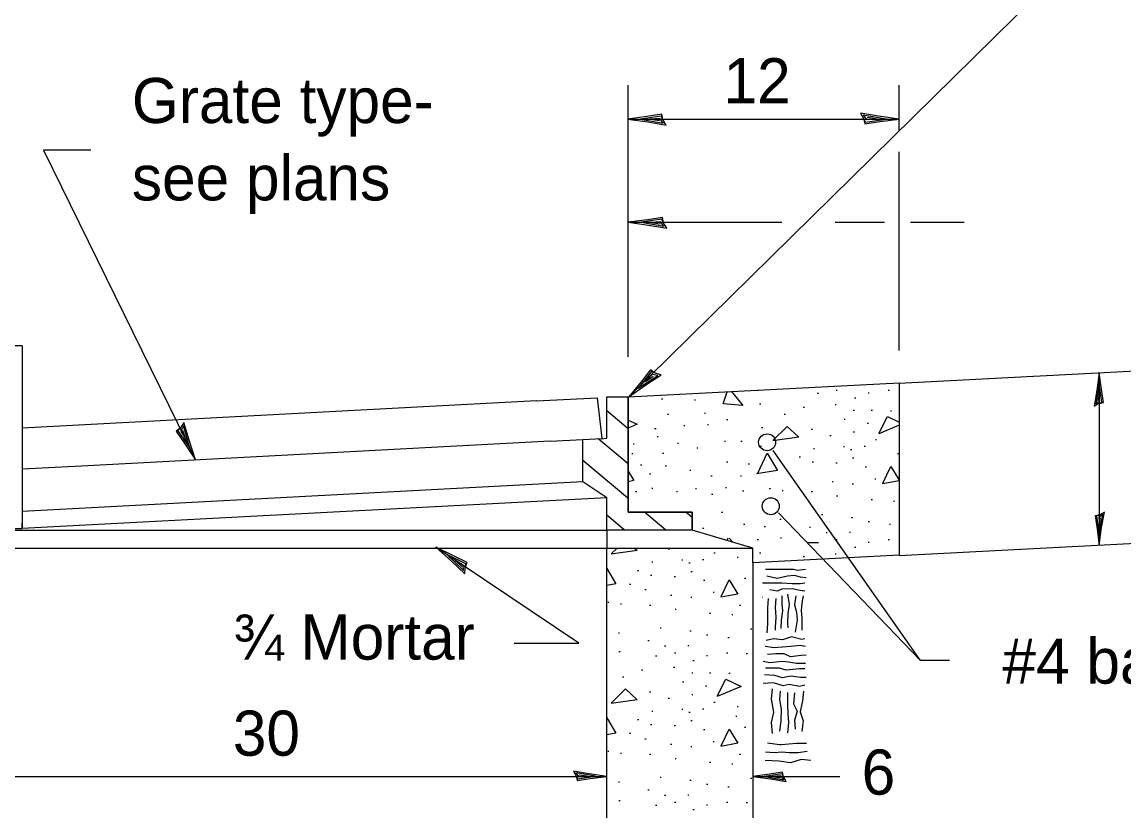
# Model space of a CAD drawing. Extents: x 0 to 2.83, y 0 to 1.83.
# Drawn here: x 2.1717 to 2.4565, y 1.2779 to 1.482 of the extents above; entities that cross this region are included whole.
import ezdxf

# ---------------------------------------------------------------- set-up
doc = ezdxf.new("R2010")
doc.units = 0
for name, color, linetype in [('RD_Pr_Roadway_Dimensions', 7, 'Continuous'), ('RD_Pr_Roadway_Notes', 7, 'Continuous'), ('SH_General_Details', 7, 'Continuous')]:
    doc.layers.add(name, color=color, linetype=linetype)

msp = doc.modelspace()

# ---------------------------------------------------------------- linework, layer by layer
at = {"layer": 'RD_Pr_Roadway_Dimensions'}
for p, q in [((2.32832, 1.39535), (2.32832, 1.46563)), ((2.3984, 1.45382), (2.3984, 1.46563)), ((2.32815, 1.45688), (2.3984, 1.45688)), ((2.3984, 1.39701), (2.3984, 1.44837)), ((2.45012, 1.39122), (2.45012, 1.34664)), ((2.13364, 1.28688), (2.32252, 1.28688)), ((2.3606, 1.28688), (2.38306, 1.28688))]:
    msp.add_line(p, q, dxfattribs=at)
for points in [[(2.38922, 1.45701), (2.38953, 1.45564), (2.39341, 1.45623), (2.3984, 1.45688), (2.39307, 1.45761), (2.3884, 1.45843), (2.38922, 1.45701), (2.38963, 1.45611), (2.39505, 1.45689), (2.38913, 1.45793), (2.39, 1.45676), (2.39249, 1.45692), (2.3901, 1.45728)], [(2.33733, 1.45675), (2.33702, 1.45812), (2.33314, 1.45753), (2.32815, 1.45688), (2.33348, 1.45615), (2.33815, 1.45533), (2.33733, 1.45675), (2.33692, 1.45765), (2.3315, 1.45687), (2.33742, 1.45583), (2.33655, 1.457), (2.33406, 1.45684), (2.33645, 1.45648)], [(2.45, 1.38334), (2.45118, 1.3836), (2.45067, 1.38693), (2.45011, 1.39123), (2.44949, 1.38665), (2.44878, 1.38264), (2.45, 1.38334), (2.45078, 1.38369), (2.45011, 1.38834), (2.44922, 1.38325), (2.45022, 1.38401), (2.45008, 1.38615), (2.44977, 1.38409)], [(2.45023, 1.35452), (2.44906, 1.35426), (2.44957, 1.35093), (2.45012, 1.34663), (2.45074, 1.35121), (2.45145, 1.35522), (2.45023, 1.35452), (2.44945, 1.35417), (2.45012, 1.34952), (2.45101, 1.3546), (2.45001, 1.35385), (2.45015, 1.35171), (2.45046, 1.35377)], [(2.31492, 1.287), (2.31518, 1.28582), (2.31851, 1.28633), (2.32281, 1.28688), (2.31823, 1.28751), (2.31421, 1.28821), (2.31492, 1.287), (2.31527, 1.28622), (2.31992, 1.28689), (2.31483, 1.28778), (2.31559, 1.28678), (2.31773, 1.28691), (2.31567, 1.28723)], [(2.36849, 1.28676), (2.36822, 1.28794), (2.3649, 1.28743), (2.3606, 1.28688), (2.36518, 1.28625), (2.36919, 1.28555), (2.36849, 1.28676), (2.36814, 1.28754), (2.36349, 1.28687), (2.36857, 1.28598), (2.36782, 1.28698), (2.36568, 1.28685), (2.36773, 1.28653)]]:
    msp.add_lwpolyline(points, dxfattribs=at)
at = {"layer": 'RD_Pr_Roadway_Notes'}
for p, q in [((2.53295, 1.58632), (2.3285, 1.38501)), ((2.18944, 1.44886), (2.17722, 1.44886)), ((2.17722, 1.44886), (2.21655, 1.36871)), ((2.32832, 1.4302), (2.36809, 1.4302)), ((2.38188, 1.4302), (2.39458, 1.4302)), ((2.40134, 1.4302), (2.41523, 1.4302)), ((2.40388, 1.31688), (2.36587, 1.37116)), ((2.40388, 1.31688), (2.36724, 1.35503)), ((2.31557, 1.32135), (2.27867, 1.34614)), ((2.29889, 1.32135), (2.31557, 1.32135)), ((2.41138, 1.31688), (2.40388, 1.31688))]:
    msp.add_line(p, q, dxfattribs=at)
for points in [[(2.3375, 1.43007), (2.3372, 1.43144), (2.33331, 1.43085), (2.32832, 1.4302), (2.33365, 1.42947), (2.33832, 1.42865), (2.3375, 1.43007), (2.33709, 1.43097), (2.33168, 1.43019), (2.3376, 1.42915), (2.33672, 1.43032), (2.33424, 1.43016), (2.33663, 1.4298)], [(2.33529, 1.3912), (2.33412, 1.39199), (2.3317, 1.3889), (2.3285, 1.38501), (2.33289, 1.38813), (2.33685, 1.39072), (2.33529, 1.3912), (2.33437, 1.39158), (2.33095, 1.3873), (2.33598, 1.39059), (2.33454, 1.39085), (2.33284, 1.38903), (2.33483, 1.3904)], [(2.21262, 1.37701), (2.21153, 1.37613), (2.21377, 1.37291), (2.21655, 1.36871), (2.21486, 1.37382), (2.21353, 1.37837), (2.21262, 1.37701), (2.21199, 1.37625), (2.21508, 1.37173), (2.2134, 1.3775), (2.21274, 1.3762), (2.21398, 1.37404), (2.21325, 1.37635)], [(2.28622, 1.34091), (2.28673, 1.34221), (2.28317, 1.34389), (2.27867, 1.34614), (2.28269, 1.34256), (2.28611, 1.33927), (2.28622, 1.34091), (2.28638, 1.34189), (2.28145, 1.34426), (2.28579, 1.34009), (2.28571, 1.34155), (2.28356, 1.34281), (2.28534, 1.34117)]]:
    msp.add_lwpolyline(points, dxfattribs=at)
at = {"layer": 'SH_General_Details'}
for p, q in [((2.17168, 1.39821), (2.16601, 1.39821)), ((2.17168, 1.39821), (2.17168, 1.39815)), ((2.17168, 1.39821), (2.17168, 1.37585)), ((2.52881, 1.39535), (2.3984, 1.38851)), ((2.32832, 1.385), (2.3984, 1.38868)), ((2.3984, 1.38868), (2.3984, 1.34409)), ((2.30466, 1.38398), (2.32038, 1.38481)), ((2.32038, 1.38481), (2.32152, 1.37426)), ((2.3228, 1.37439), (2.3228, 1.385)), ((2.3228, 1.385), (2.32832, 1.385)), ((2.32832, 1.385), (2.32832, 1.3552)), ((2.32832, 1.3552), (2.32832, 1.385)), ((2.337, 1.38454), (2.3373, 1.38454)), ((2.34548, 1.3843), (2.34578, 1.3843)), ((2.36173, 1.38675), (2.36203, 1.38675)), ((2.37721, 1.38597), (2.37751, 1.38597)), ((2.38211, 1.38675), (2.38241, 1.38675)), ((2.38686, 1.38481), (2.38716, 1.38481)), ((2.39035, 1.38604), (2.39065, 1.38604)), ((2.39557, 1.38675), (2.39587, 1.38675)), ((2.30466, 1.38398), (2.17168, 1.37693)), ((2.27102, 1.38195), (2.27102, 1.38195)), ((2.28788, 1.38277), (2.28788, 1.38277)), ((2.30481, 1.38366), (2.30481, 1.38366)), ((2.36231, 1.38326), (2.36261, 1.38326)), ((2.3736, 1.38236), (2.3739, 1.38236)), ((2.38185, 1.38307), (2.38215, 1.38307)), ((2.38654, 1.38159), (2.38684, 1.38159)), ((2.39118, 1.38159), (2.39148, 1.38159)), ((2.39615, 1.38146), (2.39645, 1.38146)), ((2.22037, 1.37934), (2.22037, 1.37934)), ((2.23722, 1.38023), (2.23722, 1.38023)), ((2.25416, 1.38106), (2.25416, 1.38106)), ((2.33854, 1.3806), (2.33884, 1.3806)), ((2.34806, 1.38081), (2.34836, 1.38081)), ((2.3538, 1.37914), (2.3541, 1.37914)), ((2.3687, 1.38055), (2.369, 1.38055)), ((2.38418, 1.37926), (2.38448, 1.37926)), ((2.17168, 1.37693), (2.17168, 1.37693)), ((2.17168, 1.37585), (2.17168, 1.35247)), ((2.18657, 1.37763), (2.18657, 1.37763)), ((2.20351, 1.37852), (2.20351, 1.37852)), ((2.33514, 1.37685), (2.33559, 1.37685)), ((2.34271, 1.37759), (2.34301, 1.37759)), ((2.34883, 1.37785), (2.34913, 1.37785)), ((2.36283, 1.37707), (2.36313, 1.37707)), ((2.37566, 1.37668), (2.37596, 1.37668)), ((2.38654, 1.37598), (2.38684, 1.37598)), ((2.39015, 1.37823), (2.39045, 1.37823)), ((2.30821, 1.37356), (2.18703, 1.36715)), ((2.30821, 1.37356), (2.3166, 1.37401)), ((2.3166, 1.37401), (2.32152, 1.37426)), ((2.3166, 1.36302), (2.3166, 1.37394)), ((2.32152, 1.3742), (2.3228, 1.37433)), ((2.33581, 1.37475), (2.33611, 1.37475)), ((2.3411, 1.37307), (2.3414, 1.37307)), ((2.35322, 1.37359), (2.35352, 1.37359)), ((2.35748, 1.37359), (2.35778, 1.37359)), ((2.3805, 1.37501), (2.3808, 1.37501)), ((2.39228, 1.37398), (2.39258, 1.37398)), ((2.32929, 1.37039), (2.32959, 1.37039)), ((2.32962, 1.37288), (2.32992, 1.37288)), ((2.33723, 1.37049), (2.33753, 1.37049)), ((2.34606, 1.37185), (2.34636, 1.37185)), ((2.36251, 1.3723), (2.36281, 1.3723)), ((2.37624, 1.37166), (2.37654, 1.37166)), ((2.38398, 1.37217), (2.38428, 1.37217)), ((2.38583, 1.3714), (2.38613, 1.3714)), ((2.38938, 1.3723), (2.38968, 1.3723)), ((2.39796, 1.37039), (2.39826, 1.37039)), ((2.33155, 1.36749), (2.33185, 1.36749)), ((2.3538, 1.36826), (2.3541, 1.36826)), ((2.35941, 1.36774), (2.35971, 1.36774)), ((2.37257, 1.36948), (2.37287, 1.36948)), ((2.37592, 1.36826), (2.37622, 1.36826)), ((2.38205, 1.36794), (2.38235, 1.36794)), ((2.38635, 1.36923), (2.38665, 1.36923)), ((2.18703, 1.36715), (2.17168, 1.36632)), ((2.33387, 1.36516), (2.33417, 1.36516)), ((2.33794, 1.36716), (2.33824, 1.36716)), ((2.34426, 1.36607), (2.34456, 1.36607)), ((2.34974, 1.36465), (2.35004, 1.36465)), ((2.35735, 1.36465), (2.35765, 1.36465)), ((2.38964, 1.36697), (2.38994, 1.36697)), ((2.3166, 1.36302), (2.17168, 1.3554)), ((2.3228, 1.35895), (2.3166, 1.36302)), ((2.35348, 1.36155), (2.35378, 1.36155)), ((2.38108, 1.3631), (2.38138, 1.3631)), ((2.38628, 1.36252), (2.38658, 1.36252)), ((2.39209, 1.36381), (2.39239, 1.36381)), ((2.3228, 1.35895), (2.17168, 1.35095)), ((2.3228, 1.35057), (2.3228, 1.35895)), ((2.33026, 1.36052), (2.33056, 1.36052)), ((2.33445, 1.36142), (2.33475, 1.36142)), ((2.34084, 1.36052), (2.34114, 1.36052)), ((2.34574, 1.36129), (2.34604, 1.36129)), ((2.34993, 1.35988), (2.35023, 1.35988)), ((2.35793, 1.36071), (2.35823, 1.36071)), ((2.36483, 1.36129), (2.36513, 1.36129)), ((2.36812, 1.36078), (2.36842, 1.36078)), ((2.37566, 1.36052), (2.37596, 1.36052)), ((2.38224, 1.35942), (2.38254, 1.35942)), ((2.39118, 1.35846), (2.39148, 1.35846)), ((2.39692, 1.35807), (2.39722, 1.35807)), ((2.32832, 1.3552), (2.34488, 1.3552)), ((2.34488, 1.3552), (2.32832, 1.3552)), ((2.34488, 1.3552), (2.34488, 1.35057)), ((2.34488, 1.35057), (2.34488, 1.3552)), ((2.35251, 1.35517), (2.35281, 1.35517)), ((2.3676, 1.35336), (2.3679, 1.35336)), ((2.37837, 1.35459), (2.37867, 1.35459)), ((2.38609, 1.35381), (2.38639, 1.35381)), ((2.13547, 1.35057), (2.3228, 1.35057)), ((2.14114, 1.35095), (2.17168, 1.35095)), ((2.17168, 1.35247), (2.17168, 1.35095)), ((2.17168, 1.35095), (2.17168, 1.35247)), ((2.34488, 1.35057), (2.3228, 1.35057)), ((2.3228, 1.35057), (2.3228, 1.34593)), ((2.3606, 1.34593), (2.34488, 1.35057)), ((2.34761, 1.35111), (2.34791, 1.35111)), ((2.35819, 1.35214), (2.35849, 1.35214)), ((2.36354, 1.35149), (2.36384, 1.35149)), ((2.37521, 1.35136), (2.37551, 1.35136)), ((2.39041, 1.35278), (2.39071, 1.35278)), ((2.39589, 1.35214), (2.39619, 1.35214)), ((2.53214, 1.35095), (2.3984, 1.34391)), ((2.36173, 1.34814), (2.36203, 1.34814)), ((2.36773, 1.34853), (2.36803, 1.34853)), ((2.3746, 1.34736), (2.37751, 1.34736)), ((2.37953, 1.34994), (2.37983, 1.34994)), ((2.38211, 1.34814), (2.38241, 1.34814)), ((2.38553, 1.35007), (2.38583, 1.35007)), ((2.39035, 1.34743), (2.39065, 1.34743)), ((2.39557, 1.34814), (2.39587, 1.34814)), ((2.1338, 1.34593), (2.3228, 1.34593)), ((2.3228, 1.20446), (2.3228, 1.34593)), ((2.3228, 1.34593), (2.3606, 1.34593)), ((2.33873, 1.34569), (2.33903, 1.34569)), ((2.35051, 1.34466), (2.35081, 1.34466)), ((2.3606, 1.34212), (2.3606, 1.34593)), ((2.36231, 1.34466), (2.36261, 1.34466)), ((2.38185, 1.34446), (2.38215, 1.34446)), ((2.38686, 1.3462), (2.38716, 1.3462)), ((2.33447, 1.34233), (2.33477, 1.34233)), ((2.34221, 1.34285), (2.34251, 1.34285)), ((2.34406, 1.34208), (2.34436, 1.34208)), ((2.34761, 1.34298), (2.34791, 1.34298)), ((2.35651, 1.34356), (2.35681, 1.34356)), ((2.3984, 1.34409), (2.3606, 1.34212)), ((2.3606, 1.34212), (2.3606, 1.19175)), ((2.3736, 1.34375), (2.3739, 1.34375)), ((2.3308, 1.34016), (2.3311, 1.34016)), ((2.33415, 1.33894), (2.33445, 1.33894)), ((2.34457, 1.3399), (2.34487, 1.3399)), ((2.32873, 1.33662), (2.32903, 1.33662)), ((2.34028, 1.33861), (2.34058, 1.33861)), ((2.34786, 1.33765), (2.34816, 1.33765)), ((2.35844, 1.33816), (2.35874, 1.33816)), ((2.33267, 1.3352), (2.33297, 1.3352)), ((2.33931, 1.33378), (2.33961, 1.33378)), ((2.34451, 1.3332), (2.34481, 1.3332)), ((2.35031, 1.33449), (2.35061, 1.33449)), ((2.32306, 1.33197), (2.32336, 1.33197)), ((2.32635, 1.33146), (2.32665, 1.33146)), ((2.33389, 1.3312), (2.33419, 1.3312)), ((2.35715, 1.3312), (2.35745, 1.3312)), ((2.34047, 1.3301), (2.34077, 1.3301)), ((2.34941, 1.32913), (2.34971, 1.32913)), ((2.35515, 1.32875), (2.35545, 1.32875)), ((2.3366, 1.32527), (2.3369, 1.32527)), ((2.34432, 1.32449), (2.34462, 1.32449)), ((2.35999, 1.32501), (2.36029, 1.32501)), ((2.32583, 1.32404), (2.32613, 1.32404)), ((2.33344, 1.32204), (2.33374, 1.32204)), ((2.34864, 1.32346), (2.34894, 1.32346)), ((2.35412, 1.32282), (2.35442, 1.32282)), ((2.32596, 1.3192), (2.32626, 1.3192)), ((2.33776, 1.32062), (2.33806, 1.32062)), ((2.34034, 1.31882), (2.34064, 1.31882)), ((2.34376, 1.32075), (2.34406, 1.32075)), ((2.3538, 1.31882), (2.3541, 1.31882)), ((2.33544, 1.31804), (2.33574, 1.31804)), ((2.34509, 1.31688), (2.34539, 1.31688)), ((2.34857, 1.31811), (2.34887, 1.31811)), ((2.35889, 1.31869), (2.35919, 1.31869)), ((2.33183, 1.31443), (2.33213, 1.31443)), ((2.34008, 1.31514), (2.34038, 1.31514)), ((2.34477, 1.31366), (2.34507, 1.31366)), ((2.34941, 1.31366), (2.34971, 1.31366)), ((2.35438, 1.31353), (2.35468, 1.31353)), ((2.32693, 1.31263), (2.32723, 1.31263)), ((2.3424, 1.31134), (2.3427, 1.31134)), ((2.34838, 1.3103), (2.34868, 1.3103)), ((2.33389, 1.30876), (2.33419, 1.30876)), ((2.34477, 1.30805), (2.34507, 1.30805)), ((2.33873, 1.30708), (2.33903, 1.30708)), ((2.35051, 1.30605), (2.35081, 1.30605)), ((2.35651, 1.30495), (2.35681, 1.30495)), ((2.33447, 1.30373), (2.33477, 1.30373)), ((2.34221, 1.30424), (2.34251, 1.30424)), ((2.34406, 1.30347), (2.34436, 1.30347)), ((2.34761, 1.30437), (2.34791, 1.30437)), ((2.35618, 1.30246), (2.35648, 1.30246)), ((2.3308, 1.30156), (2.3311, 1.30156)), ((2.33415, 1.30033), (2.33445, 1.30033)), ((2.34028, 1.30001), (2.34058, 1.30001)), ((2.34457, 1.3013), (2.34487, 1.3013)), ((2.34786, 1.29904), (2.34816, 1.29904)), ((2.35844, 1.29956), (2.35874, 1.29956)), ((2.32873, 1.29801), (2.32903, 1.29801)), ((2.33267, 1.29659), (2.33297, 1.29659)), ((2.32306, 1.29337), (2.32336, 1.29337)), ((2.33931, 1.29517), (2.33961, 1.29517)), ((2.34451, 1.29459), (2.34481, 1.29459)), ((2.35031, 1.29588), (2.35061, 1.29588)), ((2.32635, 1.29285), (2.32665, 1.29285)), ((2.33389, 1.29259), (2.33419, 1.29259)), ((2.34047, 1.2915), (2.34077, 1.2915)), ((2.34941, 1.29053), (2.34971, 1.29053)), ((2.35715, 1.29259), (2.35745, 1.29259)), ((2.35515, 1.29014), (2.35545, 1.29014)), ((2.32583, 1.28543), (2.32613, 1.28543)), ((2.3366, 1.28666), (2.3369, 1.28666)), ((2.34432, 1.28589), (2.34462, 1.28589)), ((2.34864, 1.28485), (2.34894, 1.28485)), ((2.35999, 1.2864), (2.36029, 1.2864)), ((2.33344, 1.28343), (2.33374, 1.28343)), ((2.33776, 1.28202), (2.33806, 1.28202)), ((2.34376, 1.28214), (2.34406, 1.28214)), ((2.35412, 1.28421), (2.35442, 1.28421)), ((2.32596, 1.2806), (2.32626, 1.2806)), ((2.33544, 1.27944), (2.33574, 1.27944)), ((2.34034, 1.28021), (2.34064, 1.28021)), ((2.34857, 1.2795), (2.34887, 1.2795)), ((2.3538, 1.28021), (2.3541, 1.28021)), ((2.35889, 1.28008), (2.35919, 1.28008)), ((2.34509, 1.27827), (2.34539, 1.27827))]:
    msp.add_line(p, q, dxfattribs=at)
for points in [[(2.3529, 1.38319), (2.35391, 1.38634)], [(2.35504, 1.3864), (2.358, 1.38281)], [(2.358, 1.38281), (2.3529, 1.38319)], [(2.32832, 1.37674), (2.3228, 1.38138)], [(2.32835, 1.37904), (2.33069, 1.37794)], [(2.39317, 1.37553), (2.39535, 1.37996)], [(2.39535, 1.37996), (2.3984, 1.37852)], [(2.33069, 1.37794), (2.32835, 1.37694)], [(2.36581, 1.3738), (2.36942, 1.3774), (2.37243, 1.37463), (2.36575, 1.37365)], [(2.3984, 1.37769), (2.39312, 1.37544)], [(2.32832, 1.36772), (2.32061, 1.3742)], [(2.36184, 1.36531), (2.36424, 1.37049), (2.36694, 1.36599), (2.36153, 1.36509)], [(2.39828, 1.37288), (2.3984, 1.37288)], [(2.32825, 1.35883), (2.3166, 1.36861)], [(2.32832, 1.36584), (2.32984, 1.36336)], [(2.39414, 1.36268), (2.39625, 1.36704)], [(2.39625, 1.36704), (2.3984, 1.36352)], [(2.32984, 1.36336), (2.32832, 1.36307)], [(2.3984, 1.36334), (2.3941, 1.36253)], [(2.32832, 1.35807), (2.32856, 1.35807)], [(2.32734, 1.35063), (2.3228, 1.35444)], [(2.33808, 1.35057), (2.33256, 1.3552)], [(2.34488, 1.35387), (2.34322, 1.3552)], [(2.35396, 1.34789), (2.35417, 1.34856)], [(2.35447, 1.34849), (2.35529, 1.3475)], [(2.33065, 1.3453), (2.32398, 1.34433)], [(2.32404, 1.34448), (2.32549, 1.34593)], [(2.32998, 1.34593), (2.33065, 1.3453)], [(2.3228, 1.34061), (2.32517, 1.33666)], [(2.37418, 1.34041), (2.37215, 1.3401), (2.37106, 1.34041), (2.36935, 1.34041), (2.36607, 1.34041), (2.36389, 1.34041)], [(2.37434, 1.33822), (2.37293, 1.33838), (2.37137, 1.33885), (2.3695, 1.33869), (2.36685, 1.33807), (2.3642, 1.33869)], [(2.32517, 1.33666), (2.3228, 1.33627)], [(2.35237, 1.33336), (2.35447, 1.33772), (2.35673, 1.33404), (2.35233, 1.33321)], [(2.37402, 1.33682), (2.37278, 1.33666), (2.37075, 1.33666), (2.3681, 1.33682), (2.36529, 1.33682), (2.36311, 1.33682)], [(2.36296, 1.33324), (2.36311, 1.33326)], [(2.37402, 1.33479), (2.37278, 1.33495), (2.37075, 1.33542), (2.3681, 1.33526), (2.36685, 1.33479), (2.36498, 1.33511)], [(2.3681, 1.33355), (2.3681, 1.33152), (2.36825, 1.32965), (2.36794, 1.32731), (2.36779, 1.32513)], [(2.3695, 1.33401), (2.36997, 1.33136), (2.36966, 1.32902), (2.3695, 1.32653), (2.36966, 1.32528)], [(2.37168, 1.33355), (2.37137, 1.33121), (2.37184, 1.32934), (2.372, 1.32731), (2.37153, 1.32419)], [(2.37356, 1.33355), (2.37324, 1.33167), (2.37309, 1.3298), (2.37324, 1.32778), (2.37324, 1.32466)], [(2.36451, 1.33292), (2.36436, 1.33043), (2.36436, 1.32902), (2.36436, 1.32637), (2.3642, 1.32403)], [(2.36654, 1.33292), (2.36638, 1.33058), (2.36654, 1.32809), (2.36638, 1.32544), (2.36638, 1.32466)], [(2.37402, 1.32247), (2.37324, 1.32232), (2.37059, 1.32294), (2.36825, 1.32216), (2.36592, 1.32247), (2.36404, 1.32201)], [(2.37418, 1.32045), (2.37278, 1.32076), (2.37044, 1.32045), (2.36607, 1.32013), (2.36373, 1.32045)], [(2.37418, 1.31608), (2.37184, 1.31608), (2.36981, 1.31639), (2.36825, 1.31655), (2.36498, 1.31624), (2.36326, 1.31655)], [(2.37434, 1.31826), (2.37309, 1.31811), (2.37028, 1.31779), (2.36872, 1.31857), (2.36654, 1.31857), (2.36436, 1.31842)], [(2.37434, 1.31249), (2.37293, 1.31249), (2.37044, 1.3128), (2.36825, 1.31234), (2.36623, 1.31296), (2.36358, 1.31312)], [(2.37402, 1.31468), (2.37262, 1.31468), (2.36919, 1.31436), (2.36747, 1.31483), (2.36389, 1.31483)], [(2.3514, 1.3076), (2.35357, 1.31203), (2.35755, 1.31015), (2.35135, 1.30751)], [(2.37402, 1.31047), (2.37262, 1.31015), (2.36997, 1.31062), (2.36841, 1.31031), (2.36592, 1.31109), (2.36326, 1.31093)], [(2.32404, 1.30587), (2.32765, 1.30948), (2.33065, 1.3067), (2.32398, 1.30572)], [(2.3656, 1.30953), (2.36529, 1.30688), (2.36592, 1.30345), (2.36529, 1.3008), (2.3656, 1.29799)], [(2.36763, 1.30891), (2.36747, 1.30672), (2.36794, 1.30423), (2.36779, 1.30126), (2.36747, 1.29861)], [(2.3695, 1.30859), (2.3695, 1.30532), (2.36966, 1.30314), (2.36981, 1.3008), (2.3695, 1.29814)], [(2.37137, 1.30844), (2.37106, 1.30563), (2.372, 1.30376), (2.37137, 1.30142), (2.37153, 1.29908)], [(2.37371, 1.30891), (2.3734, 1.30641), (2.37278, 1.3036), (2.37356, 1.30126), (2.37324, 1.29846)], [(2.3228, 1.302), (2.32517, 1.29806)], [(2.35237, 1.29475), (2.35447, 1.29911), (2.35673, 1.29543), (2.35233, 1.2946)], [(2.32517, 1.29806), (2.3228, 1.29766)], [(2.37465, 1.29331), (2.37231, 1.293), (2.36997, 1.293), (2.3681, 1.29316), (2.36607, 1.293), (2.36389, 1.29316)], [(2.37449, 1.29534), (2.37356, 1.29534), (2.37184, 1.29534), (2.36794, 1.29503), (2.36747, 1.29503), (2.36436, 1.29549)], [(2.37558, 1.29097), (2.37309, 1.29128), (2.37028, 1.29035), (2.36732, 1.29082), (2.36373, 1.29097)]]:
    msp.add_lwpolyline(points, dxfattribs=at)
for centre in [(2.36427, 1.37328), (2.3652, 1.35675)]:
    msp.add_circle(centre, 0.00219, dxfattribs=at)

# ---------------------------------------------------------------- texts
at = {"layer": 'RD_Pr_Roadway_Dimensions'}
for s, height, p in [('12', 0.011667, (2.35301, 1.46097)), ('30 ', 0.011667, (2.22617, 1.29222)), ('6', 0.01167, (2.38871, 1.28215))]:
    msp.add_text(s, height=height, dxfattribs=at).set_placement(p)
at = {"layer": 'RD_Pr_Roadway_Notes'}
for s, height, p in [('Grate type-', 0.0116667, (2.20007, 1.45585)), ('see plans', 0.011667, (2.20007, 1.43585)), ('¾ Mortar', 0.011667, (2.22629, 1.31708)), ('#4 bars', 0.011667, (2.42512, 1.31086))]:
    msp.add_text(s, height=height, dxfattribs=at).set_placement(p)

doc.saveas('drawing.dxf')
